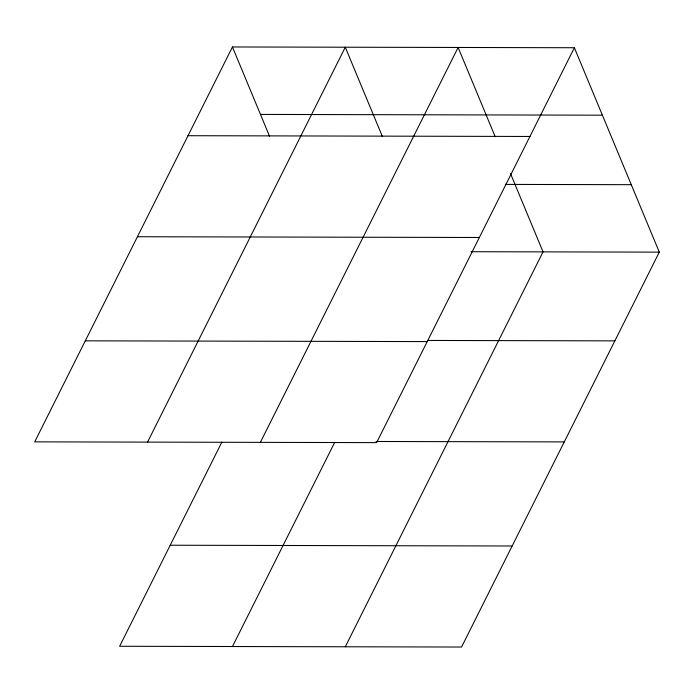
<?xml version="1.0" encoding="UTF-8"?>
<svg xmlns="http://www.w3.org/2000/svg" width="694" height="694" viewBox="0 0 694 694"><rect width="100%" height="100%" fill="white"/><g stroke="black" fill="none" stroke-linecap="round" stroke-linejoin="round"><path stroke-width="1.04" d="M232.447 46.966L34.7 441.861L376.625 442.625L574.372 47.73L232.447 46.966L269.55 136.267M147.536 442.113L345.282 47.218L382.385 136.518M221.863 442.104L119.628 646.27L461.553 647.034L659.3 252.139L574.372 47.73M260.371 442.364L458.118 47.47L495.221 136.77M232.464 646.522L334.699 442.356M345.3 646.773L543.046 251.879L510.48 173.5M260.476 114.423L602.401 115.187M188.013 135.703L529.938 136.466M505.345 184.404L631.271 184.682M137.421 236.732L479.346 237.495M471.044 251.714L659.3 252.139M427.686 340.45L614.867 340.867M85.293 340.832L427.218 341.595M376.018 441.479L564.274 441.904M170.221 545.232L512.146 545.996"/></g></svg>
